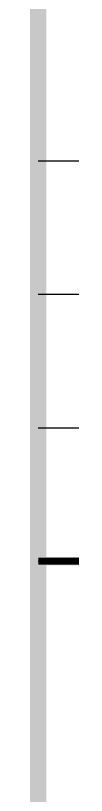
# Model space of a CAD drawing. Extents: x 32461 to 372567, y -698896 to 182569.
# Drawn here: x 175135 to 175511, y -109191 to -102208 of the extents above; entities that cross this region are included whole.
import ezdxf

# ---------------------------------------------------------------- set-up
doc = ezdxf.new("R2010")
doc.units = 0
doc.header["$LTSCALE"] = 1000
doc.header["$MEASUREMENT"] = 0
doc.layers.add('图框', color=4, linetype='CONTINUOUS')

msp = doc.modelspace()

# ---------------------------------------------------------------- linework, layer by layer
at = {"layer": '图框', "color": 0}
for p, q in [((175209.213402573, -103508.1413228164), (184223.0671468789, -103508.1413228164)), ((175209.213402573, -104703.3413228159), (184223.0671468789, -104703.3413228159)), ((175209.213402573, -105898.5413228164), (184223.0671468789, -105898.5413228164)), ((175209.213402573, -107093.7413228164), (184223.0671468789, -107093.7413228164))]:
    msp.add_line(p, q, dxfattribs=at)
at = {"layer": '图框', "color": 4, "const_width": 147.885775530689}
msp.add_lwpolyline([(175209.2134025742, -78727.76746322354), (184223.0671468801, -78727.76746322354), (184223.0671468801, -138727.7674632235), (175209.2134025742, -138727.7674632235)], close=True, dxfattribs=at)
at = {"layer": '图框', "color": 0, "const_width": 75}
msp.add_lwpolyline([(175209.213402573, -91854.94132281549), (184223.0671468787, -91854.94132281549), (184223.0671468787, -107093.7413228165), (175209.213402573, -107093.7413228165)], close=True, dxfattribs=at)
at = {"layer": '图框', "color": 0, "const_width": 60.50700000000001}
msp.add_lwpolyline([(175209.213402573, -107093.7413228165), (184223.0671468787, -107093.7413228165)], dxfattribs=at)

doc.saveas('drawing.dxf')
